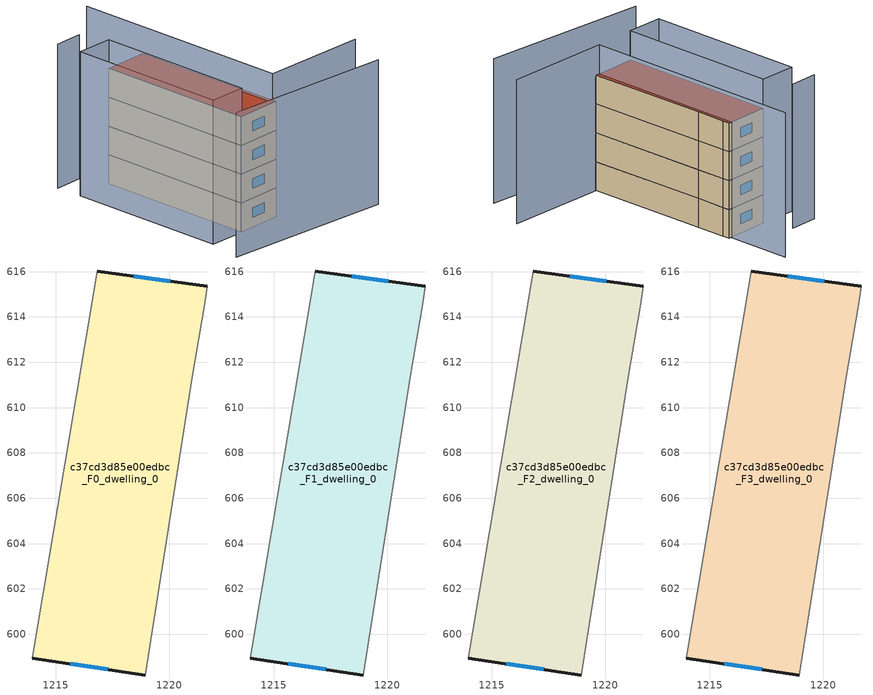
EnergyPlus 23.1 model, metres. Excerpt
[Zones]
c37cd3d85e00edbc_F0_dwelling_0
 floor ground (EU_floor_Construction): 1221.67,615.34 1221.58,614.57 1221.02,611.35 1218.95,598.2 1213.97,598.94 1216.83,616.02 z0
 wall outside (EU_wall_Construction): 1213.97,598.94 1218.95,598.2 / 1221.67,615.34 1216.83,616.02 z0:3
 wall adiabatic (EU_wall_Construction): 1216.83,616.02 1213.97,598.94 / 1218.95,598.2 1221.02,611.35 1221.58,614.57 1221.67,615.34 z0:3
 window (EU_Window_Construction): 1215.63,598.7 1217.29,598.45 / 1220.05,615.57 1218.44,615.8 z1:2
c37cd3d85e00edbc_F1_dwelling_0
 floor to c37cd3d85e00edbc_F0_dwelling_0 (EU_floor_Construction): 1221.67,615.34 1221.58,614.57 1221.02,611.35 1218.95,598.2 1213.97,598.94 1216.83,616.02 z3
 wall outside (EU_wall_Construction): 1213.97,598.94 1218.95,598.2 / 1221.67,615.34 1216.83,616.02 z3:6
 wall adiabatic (EU_wall_Construction): 1216.83,616.02 1213.97,598.94 / 1218.95,598.2 1221.02,611.35 1221.58,614.57 1221.67,615.34 z3:6
 window (EU_Window_Construction): 1215.63,598.7 1217.29,598.45 / 1220.05,615.57 1218.44,615.8 z4:5
c37cd3d85e00edbc_F2_dwelling_0
 floor to c37cd3d85e00edbc_F1_dwelling_0 (EU_floor_Construction): 1221.67,615.34 1221.58,614.57 1221.02,611.35 1218.95,598.2 1213.97,598.94 1216.83,616.02 z6
 wall outside (EU_wall_Construction): 1213.97,598.94 1218.95,598.2 / 1221.67,615.34 1216.83,616.02 z6:9
 wall adiabatic (EU_wall_Construction): 1216.83,616.02 1213.97,598.94 / 1218.95,598.2 1221.02,611.35 1221.58,614.57 1221.67,615.34 z6:9
 window (EU_Window_Construction): 1215.63,598.7 1217.29,598.45 / 1220.05,615.57 1218.44,615.8 z7:8
c37cd3d85e00edbc_F3_dwelling_0
 floor to c37cd3d85e00edbc_F2_dwelling_0 (EU_floor_Construction): 1221.67,615.34 1221.58,614.57 1221.02,611.35 1218.95,598.2 1213.97,598.94 1216.83,616.02 z9
 wall outside (EU_wall_Construction): 1213.97,598.94 1218.95,598.2 / 1221.67,615.34 1216.83,616.02 z9:12
 wall adiabatic (EU_wall_Construction): 1216.83,616.02 1213.97,598.94 / 1218.95,598.2 1221.02,611.35 1221.58,614.57 1221.67,615.34 z9:12
 window (EU_Window_Construction): 1215.63,598.7 1217.29,598.45 / 1220.05,615.57 1218.44,615.8 z10:11
 roof outside (EU_roof_Construction): 1218.95,598.2 1221.02,611.35 1221.58,614.57 1221.67,615.34 1216.83,616.02 1213.97,598.94 z12
shading: 1208.62,595.98 1226.93,591.74 / 1229.96,596.38 1218.51,598.28 / 1218.51,598.28 1222.5,622.33 / 1216.25,619 1213.15,619.46 / 1210.01,599.53 1212.85,616.68 / 1212.85,616.68 1216.83,616.02 / 1216.83,616.02 1213.98,598.87 / 1213.98,598.87 1210.01,599.53 z0:15
[Building]
EU S2 Campaign: North Axis=0; Terrain=City; Solar Distribution=FullExterior
[Site:Location]
Bologna: Latitude=44.5; Longitude=11.25; Time Zone=1; Elevation=37
[SizingPeriod:WeatherFileDays]
AnnualSizingPeriod: Begin Month=1; Begin Day of Month=1; End Month=12; End Day of Month=31; Day of Week for Start Day=Monday; Use Weather File Daylight Saving Period=No; Use Weather File Rain and Snow Indicators=No
[MATERIAL]
EU_InternalMass_Material: Roughness=MediumRough; Thickness=0.1; Conductivity=1; Density=1800; Specific Heat=900; Thermal Absorptance=0.9; Solar Absorptance=0.7; Visible Absorptance=0.7
[MATERIAL:NOMASS] Roughness=MediumRough; Thermal Absorptance=0.9; Solar Absorptance=0.7; Visible Absorptance=0.7
Name | Thermal Resistance
EU_wall_NoMass | 0.937881
EU_roof_NoMass | 0.548572
EU_floor_NoMass | 0.71348
[WINDOWMATERIAL:SIMPLEGLAZINGSYSTEM]
EU_Window_SimpleGlazing: UFactor=4.25633; Solar Heat Gain Coefficient=0.85; Visible Transmittance=0.85
[CONSTRUCTION]
EU_wall_Construction: EU_wall_NoMass
EU_roof_Construction: EU_roof_NoMass
EU_floor_Construction: EU_floor_NoMass
EU_Window_Construction: EU_Window_SimpleGlazing
EU_InternalMass_Construction: EU_InternalMass_Material
[ZONE] Type=1; Multiplier=1; Ceiling Height=autocalculate; Volume=257.752; Floor Area=autocalculate; Part of Total Floor Area=Yes
c37cd3d85e00edbc_F0_dwelling_0; c37cd3d85e00edbc_F1_dwelling_0; c37cd3d85e00edbc_F2_dwelling_0; c37cd3d85e00edbc_F3_dwelling_0
[INTERNALMASS] Construction=EU_InternalMass_Construction; Surface Area=85.9176
Name | Zone or ZoneList
c37cd3d85e00edbc_F0_dwelling_0_EU_InternalMass | c37cd3d85e00edbc_F0_dwelling_0
c37cd3d85e00edbc_F1_dwelling_0_EU_InternalMass | c37cd3d85e00edbc_F1_dwelling_0
c37cd3d85e00edbc_F2_dwelling_0_EU_InternalMass | c37cd3d85e00edbc_F2_dwelling_0
c37cd3d85e00edbc_F3_dwelling_0_EU_InternalMass | c37cd3d85e00edbc_F3_dwelling_0
[OTHEREQUIPMENT] Fuel Type=Electricity; Design Level Calculation Method=Watts/Area; Power per Zone Floor Area=1; Fraction Latent=0; Fraction Radiant=0; Fraction Lost=0; Carbon Dioxide Generation Rate=0; EndUse Subcategory=EU_Step8_InternalGains
Name | Zone or ZoneList or Space or SpaceList | Schedule
EU_Step8_InternalGain_c37cd3d85e00edbc_F0_dwelling_0_f000 | c37cd3d85e00edbc_F0_dwelling_0 | EU_Step8_GainSchedule_c37cd3d85e00edbc_F0_dwelling_0_f000
EU_Step8_InternalGain_c37cd3d85e00edbc_F1_dwelling_0_f000 | c37cd3d85e00edbc_F1_dwelling_0 | EU_Step8_GainSchedule_c37cd3d85e00edbc_F1_dwelling_0_f000
EU_Step8_InternalGain_c37cd3d85e00edbc_F2_dwelling_0_f000 | c37cd3d85e00edbc_F2_dwelling_0 | EU_Step8_GainSchedule_c37cd3d85e00edbc_F2_dwelling_0_f000
EU_Step8_InternalGain_c37cd3d85e00edbc_F3_dwelling_0_f000 | c37cd3d85e00edbc_F3_dwelling_0 | EU_Step8_GainSchedule_c37cd3d85e00edbc_F3_dwelling_0_f000
[ZONEVENTILATION:DESIGNFLOWRATE] Schedule=EU_AlwaysOn; Design Flow Rate Calculation Method=AirChanges/Hour; Air Changes per Hour=0.687892; Ventilation Type=Natural; Fan Pressure Rise=0; Fan Total Efficiency=1; Constant Term Coefficient=1; Temperature Term Coefficient=0; Velocity Term Coefficient=0; Velocity Squared Term Coefficient=0; Minimum Indoor Temperature=-100; Maximum Indoor Temperature=100; Delta Temperature=-100; Minimum Outdoor Temperature=-100; Maximum Outdoor Temperature=100; Maximum Wind Speed=40
Name | Zone or ZoneList or Space or SpaceList
EU_ConstantAir_c37cd3d85e00edbc_F0_dwelling_0 | c37cd3d85e00edbc_F0_dwelling_0
EU_ConstantAir_c37cd3d85e00edbc_F1_dwelling_0 | c37cd3d85e00edbc_F1_dwelling_0
EU_ConstantAir_c37cd3d85e00edbc_F2_dwelling_0 | c37cd3d85e00edbc_F2_dwelling_0
EU_ConstantAir_c37cd3d85e00edbc_F3_dwelling_0 | c37cd3d85e00edbc_F3_dwelling_0
[HVACTEMPLATE:THERMOSTAT] Constant Heating Setpoint=20; Constant Cooling Setpoint=50
EU_HeatOnly_c37cd3d85e00edbc_F0_dwelling_0; EU_HeatOnly_c37cd3d85e00edbc_F1_dwelling_0; EU_HeatOnly_c37cd3d85e00edbc_F2_dwelling_0; EU_HeatOnly_c37cd3d85e00edbc_F3_dwelling_0
[HVACTEMPLATE:ZONE:IDEALLOADSAIRSYSTEM] System Availability Schedule=EU_AlwaysOn; Maximum Heating Supply Air Temperature=50; Minimum Cooling Supply Air Temperature=13; Maximum Heating Supply Air Humidity Ratio=0.0156; Minimum Cooling Supply Air Humidity Ratio=0.0077; Heating Limit=NoLimit; Cooling Limit=NoLimit; Heating Availability Schedule=EU_AlwaysOn; Cooling Availability Schedule=EU_CoolingOff; Dehumidification Control Type=ConstantSensibleHeatRatio; Cooling Sensible Heat Ratio=0.7; Dehumidification Setpoint=60; Humidification Control Type=None; Humidification Setpoint=30; Outdoor Air Method=None; Outdoor Air Flow Rate per Person=0.00944; Outdoor Air Flow Rate per Zone Floor Area=0; Outdoor Air Flow Rate per Zone=0; Demand Controlled Ventilation Type=None; Outdoor Air Economizer Type=NoEconomizer; Heat Recovery Type=None; Sensible Heat Recovery Effectiveness=0.7; Latent Heat Recovery Effectiveness=0.65
Name | Template Thermostat
c37cd3d85e00edbc_F0_dwelling_0 | EU_HeatOnly_c37cd3d85e00edbc_F0_dwelling_0
c37cd3d85e00edbc_F1_dwelling_0 | EU_HeatOnly_c37cd3d85e00edbc_F1_dwelling_0
c37cd3d85e00edbc_F2_dwelling_0 | EU_HeatOnly_c37cd3d85e00edbc_F2_dwelling_0
c37cd3d85e00edbc_F3_dwelling_0 | EU_HeatOnly_c37cd3d85e00edbc_F3_dwelling_0
[SIZING:ZONE] Zone Cooling Design Supply Air Temperature Input Method=SupplyAirTemperature; Zone Cooling Design Supply Air Temperature=13; Zone Heating Design Supply Air Temperature Input Method=SupplyAirTemperature; Zone Heating Design Supply Air Temperature=50; Zone Cooling Design Supply Air Humidity Ratio=0.008; Zone Heating Design Supply Air Humidity Ratio=0.008; Cooling Design Air Flow Method=DesignDay; Cooling Design Air Flow Rate=0; Cooling Minimum Air Flow per Zone Floor Area=0.000762; Cooling Minimum Air Flow=0; Cooling Minimum Air Flow Fraction=0.2; Heating Design Air Flow Method=DesignDay; Heating Design Air Flow Rate=0; Heating Maximum Air Flow per Zone Floor Area=0.002032; Heating Maximum Air Flow=0.141576; Heating Maximum Air Flow Fraction=0.3; Account for Dedicated Outdoor Air System=No; Dedicated Outdoor Air System Control Strategy=NeutralSupplyAir; Dedicated Outdoor Air Low Setpoint Temperature for Design=autosize; Dedicated Outdoor Air High Setpoint Temperature for Design=autosize; Zone Load Sizing Method=Sensible Load Only No Latent Load; Zone Latent Cooling Design Supply Air Humidity Ratio Input Method=HumidityRatioDifference; Zone Cooling Design Supply Air Humidity Ratio Difference=0.005; Zone Latent Heating Design Supply Air Humidity Ratio Input Method=HumidityRatioDifference; Zone Humidification Design Supply Air Humidity Ratio Difference=0.005
c37cd3d85e00edbc_F0_dwelling_0; c37cd3d85e00edbc_F1_dwelling_0; c37cd3d85e00edbc_F2_dwelling_0; c37cd3d85e00edbc_F3_dwelling_0
[SCHEDULE:CONSTANT]
Name | Hourly Value
EU_AlwaysOn | 1
EU_CoolingOff | 0
[SCHEDULE:FILE] Column Number=1; Rows to Skip at Top=0; Number of Hours of Data=8760; Column Separator=Comma; Interpolate to Timestep=No; Minutes per Item=60; Adjust Schedule for Daylight Savings=Yes
Name | File
EU_Step8_GainSchedule_c37cd3d85e00edbc_F0_dwelling_0_f000 | ../../schedules/c37cd3d85e00edbc/c37cd3d85e00edbc_F0_dwelling_0_f000_gain.csv
EU_Step8_GainSchedule_c37cd3d85e00edbc_F1_dwelling_0_f000 | ../../schedules/c37cd3d85e00edbc/c37cd3d85e00edbc_F1_dwelling_0_f000_gain.csv
EU_Step8_GainSchedule_c37cd3d85e00edbc_F2_dwelling_0_f000 | ../../schedules/c37cd3d85e00edbc/c37cd3d85e00edbc_F2_dwelling_0_f000_gain.csv
EU_Step8_GainSchedule_c37cd3d85e00edbc_F3_dwelling_0_f000 | ../../schedules/c37cd3d85e00edbc/c37cd3d85e00edbc_F3_dwelling_0_f000_gain.csv
